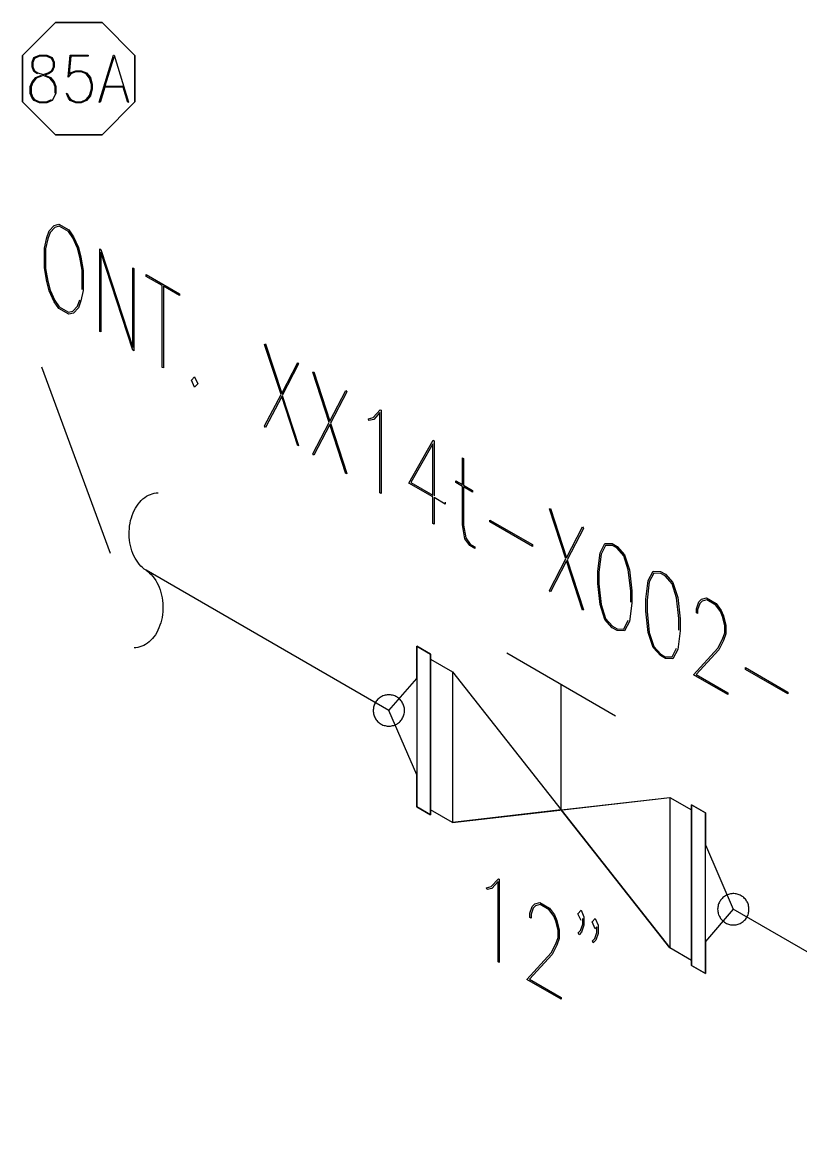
# Model space of a CAD drawing. Extents: x 0 to 17.2, y 0.1 to 11.3.
# Drawn here: x 9.439 to 10.402, y 2.341 to 3.738 of the extents above; entities that cross this region are included whole.
import ezdxf

# ---------------------------------------------------------------- set-up
doc = ezdxf.new("R2010")
doc.units = 0
for name, color, linetype in [('3', 1, 'CONTINUOUS'), ('COMP', 1, 'CONTINUOUS'), ('Continuation', 7, 'CONTINUOUS'), ('PART_PCML', 7, 'CONTINUOUS'), ('PIPE', 7, 'CONTINUOUS'), ('PIPE-ANNO', 150, 'CONTINUOUS'), ('UNAS.PIPE', 251, 'CONTINUOUS'), ('Welds', 7, 'CONTINUOUS')]:
    doc.layers.add(name, color=color, linetype=linetype)

msp = doc.modelspace()

# ---------------------------------------------------------------- linework, layer by layer
at = {"layer": '3'}
msp.add_lwpolyline([(10.2993, 2.6398), (10.2994, 2.6384), (10.2995, 2.6371), (10.2998, 2.6357), (10.3001, 2.6344), (10.3005, 2.6331), (10.301, 2.6319), (10.3016, 2.6307), (10.3023, 2.6295), (10.303, 2.6284), (10.3039, 2.6273), (10.3048, 2.6263), (10.3058, 2.6254), (10.3068, 2.6245), (10.3079, 2.6237), (10.309, 2.623), (10.3102, 2.6223), (10.3115, 2.6218), (10.3127, 2.6213), (10.314, 2.6209), (10.3154, 2.6207), (10.3167, 2.6205), (10.3181, 2.6204), (10.3194, 2.6204), (10.3208, 2.6205), (10.3221, 2.6207), (10.3234, 2.6209), (10.3247, 2.6213), (10.326, 2.6218), (10.3272, 2.6223), (10.3284, 2.623), (10.3296, 2.6237), (10.3307, 2.6245), (10.3317, 2.6254), (10.3327, 2.6263), (10.3336, 2.6273), (10.3344, 2.6284), (10.3352, 2.6295), (10.3359, 2.6307), (10.3365, 2.6319), (10.337, 2.6331), (10.3374, 2.6344), (10.3377, 2.6357), (10.3379, 2.6371), (10.3381, 2.6398), (10.3381, 2.6398), (10.3381, 2.6411), (10.3379, 2.6425), (10.3377, 2.6438), (10.3374, 2.6451), (10.337, 2.6464), (10.3365, 2.6477), (10.3359, 2.6489), (10.3352, 2.65), (10.3344, 2.6512), (10.3336, 2.6522), (10.3327, 2.6532), (10.3317, 2.6542), (10.3307, 2.6551), (10.3296, 2.6558), (10.3284, 2.6566), (10.3272, 2.6572), (10.326, 2.6578), (10.3247, 2.6582), (10.3234, 2.6586), (10.3221, 2.6589), (10.3208, 2.6591), (10.3194, 2.6592), (10.3181, 2.6592), (10.3167, 2.6591), (10.3154, 2.6589), (10.314, 2.6586), (10.3127, 2.6582), (10.3115, 2.6578), (10.3102, 2.6572), (10.309, 2.6566), (10.3079, 2.6558), (10.3068, 2.6551), (10.3058, 2.6542), (10.3048, 2.6532), (10.3039, 2.6522), (10.303, 2.6512), (10.3023, 2.65), (10.3016, 2.6489), (10.301, 2.6477), (10.3005, 2.6464), (10.3001, 2.6451), (10.2998, 2.6438), (10.2995, 2.6425), (10.2993, 2.6398)], dxfattribs=at)
at = {"layer": 'COMP'}
for points in [[(10.3187, 2.6398), (10.2843, 2.5999), (10.2843, 2.5601), (10.267, 2.5701), (10.267, 2.7692), (10.2843, 2.7592), (10.2843, 2.7194), (10.3187, 2.6398)], [(10.267, 2.7692), (10.267, 2.5701), (10.2843, 2.5601), (10.2843, 2.7592), (10.267, 2.7692)], [(10.2843, 2.7194), (10.3187, 2.6398), (10.2843, 2.5999)]]:
    msp.add_lwpolyline(points, dxfattribs=at)
at = {"layer": 'Continuation'}
for points in [[(9.5109, 3.3932), (9.5079, 3.3848), (9.5019, 3.3783), (9.4958, 3.3769), (9.4838, 3.3839), (9.4777, 3.3923), (9.4717, 3.4057), (9.4688, 3.4175), (9.4658, 3.4341), (9.4658, 3.4587), (9.4688, 3.4718), (9.4717, 3.4802), (9.4777, 3.4867), (9.4838, 3.4882), (9.4958, 3.4813), (9.5019, 3.4727), (9.5079, 3.4593), (9.5109, 3.4475), (9.5139, 3.4309), (9.5139, 3.4063), (9.5109, 3.3932)], [(9.5125, 3.4074), (9.5125, 3.4314), (9.5097, 3.4474), (9.5068, 3.4585), (9.5011, 3.4713), (9.4955, 3.4792), (9.4842, 3.4857), (9.4785, 3.4843), (9.4729, 3.4781), (9.4699, 3.4703), (9.4671, 3.4576), (9.4671, 3.4336), (9.4699, 3.4176), (9.4729, 3.4065), (9.4785, 3.3937), (9.4842, 3.3858), (9.4955, 3.3792), (9.5011, 3.3807), (9.5068, 3.3869), (9.5097, 3.3947)], [(9.5766, 3.3313), (9.5751, 3.3321), (9.5356, 3.4535), (9.5356, 3.3549), (9.5343, 3.3556), (9.5343, 3.4579), (9.5358, 3.4571), (9.5752, 3.3357), (9.5752, 3.4343), (9.5766, 3.4336), (9.5766, 3.3313)], [(9.6116, 3.311), (9.6116, 3.4122), (9.5918, 3.4236), (9.5918, 3.4258), (9.6328, 3.4022), (9.6328, 3.4), (9.613, 3.4114), (9.613, 3.3102), (9.6116, 3.311)], [(9.7794, 3.2138), (9.7595, 3.2748), (9.7396, 3.2367), (9.7384, 3.2384), (9.7587, 3.2773), (9.7384, 3.3395), (9.7396, 3.34), (9.7595, 3.2788), (9.7794, 3.317), (9.7805, 3.3152), (9.7603, 3.2762), (9.7805, 3.2141), (9.7794, 3.2138)], [(9.6516, 3.2866), (9.6478, 3.295), (9.6516, 3.2992), (9.6555, 3.2906), (9.6516, 3.2866)], [(9.8391, 3.1793), (9.8192, 3.2403), (9.7994, 3.2022), (9.7982, 3.2039), (9.8184, 3.2428), (9.7982, 3.305), (9.7994, 3.3055), (9.8192, 3.2443), (9.8391, 3.2825), (9.8402, 3.2807), (9.8201, 3.2417), (9.8402, 3.1796), (9.8391, 3.1793)], [(9.8825, 3.1546), (9.8812, 3.1554), (9.8812, 3.255), (9.8735, 3.2465), (9.8676, 3.2451), (9.8669, 3.2474), (9.8727, 3.2489), (9.8816, 3.2585), (9.8825, 3.258), (9.8825, 3.1546)], [(9.9621, 3.1439), (9.9621, 3.1417), (9.9482, 3.1497), (9.9482, 3.1167), (9.9468, 3.1175), (9.9468, 3.1505), (9.9169, 3.1677), (9.9471, 3.2207), (9.9482, 3.2201), (9.9482, 3.152)], [(9.9468, 3.1527), (9.9468, 3.2163), (9.9196, 3.1685), (9.9468, 3.1527)], [(9.9985, 3.0867), (9.9925, 3.0902), (9.9862, 3.0988), (9.9832, 3.1159), (9.9832, 3.1636), (9.9751, 3.1683), (9.9751, 3.1704), (9.9832, 3.1658), (9.9832, 3.1988), (9.9845, 3.198), (9.9845, 3.165), (9.9956, 3.1586), (9.9956, 3.1565), (9.9845, 3.1628), (9.9845, 3.1154), (9.9874, 3.0998), (9.9928, 3.0921), (9.9985, 3.0888), (9.9985, 3.0867)], [(10.132, 3.0102), (10.1121, 3.0712), (10.0923, 3.0331), (10.0911, 3.0348), (10.1113, 3.0737), (10.0911, 3.1359), (10.0923, 3.1363), (10.1121, 3.0752), (10.132, 3.1134), (10.1332, 3.1116), (10.113, 3.0726), (10.1332, 3.0105), (10.132, 3.0102)], [(10.0173, 3.1217), (10.0699, 3.0914), (10.0699, 3.0892), (10.0173, 3.1195), (10.0173, 3.1217)], [(10.1901, 2.9961), (10.184, 2.9845), (10.1749, 2.9849), (10.1689, 2.9883), (10.1598, 2.9985), (10.1537, 3.0171), (10.1508, 3.0434), (10.1508, 3.0584), (10.1537, 3.0813), (10.1598, 3.0929), (10.1689, 3.0927), (10.1749, 3.0892), (10.184, 3.0789), (10.1901, 3.0602), (10.193, 3.034), (10.193, 3.019), (10.1901, 2.9961)], [(10.1917, 3.0201), (10.1917, 3.0344), (10.1887, 3.0602), (10.1832, 3.0775), (10.1747, 3.0871), (10.1691, 3.0903), (10.1606, 3.0905), (10.155, 3.0797), (10.1521, 3.0572), (10.1521, 3.043), (10.155, 3.0172), (10.1606, 2.9999), (10.1691, 2.9903), (10.1747, 2.9871), (10.1832, 2.9869), (10.1887, 2.9977)], [(10.2498, 2.9616), (10.2437, 2.95), (10.2346, 2.9504), (10.2286, 2.9539), (10.2195, 2.964), (10.2134, 2.9826), (10.2105, 3.0089), (10.2105, 3.0239), (10.2134, 3.0468), (10.2195, 3.0584), (10.2286, 3.0582), (10.2346, 3.0547), (10.2437, 3.0444), (10.2498, 3.0258), (10.2527, 2.9995), (10.2527, 2.9845), (10.2498, 2.9616)], [(10.2514, 2.9856), (10.2514, 2.9999), (10.2485, 3.0257), (10.2429, 3.043), (10.2345, 3.0526), (10.2288, 3.0558), (10.2204, 3.056), (10.2147, 3.0452), (10.2119, 3.0228), (10.2119, 3.0085), (10.2147, 2.9827), (10.2204, 2.9654), (10.2288, 2.9558), (10.2345, 2.9526), (10.2429, 2.9524), (10.2485, 2.9632)], [(10.2732, 3.007), (10.2732, 3.0121), (10.2762, 3.0206), (10.2793, 3.0239), (10.2854, 3.0254), (10.2974, 3.0185), (10.3035, 3.0099), (10.3066, 3.0031), (10.3096, 2.9911), (10.3096, 2.9808), (10.3066, 2.9726), (10.3007, 2.9612), (10.2725, 2.9306), (10.3118, 2.9079), (10.3118, 2.9058), (10.2694, 2.9303), (10.2996, 2.9632), (10.3054, 2.9743), (10.3082, 2.9822), (10.3082, 2.9914), (10.3054, 3.0023), (10.3027, 3.0085), (10.297, 3.0164), (10.2857, 3.023), (10.2801, 3.0215), (10.2773, 3.0185), (10.2745, 3.0108), (10.2745, 3.0062), (10.2732, 3.007)], [(10.3336, 2.9392), (10.3862, 2.9088), (10.3862, 2.9066), (10.3336, 2.9369), (10.3336, 2.9392)]]:
    msp.add_lwpolyline(points, dxfattribs=at)
at = {"layer": 'PART_PCML'}
for points in [[(9.4794, 3.738), (9.4387, 3.6973), (9.4387, 3.6397), (9.4794, 3.5989), (9.5371, 3.5989), (9.5778, 3.6397), (9.5778, 3.6973), (9.5371, 3.738), (9.4794, 3.738)], [(9.4387, 3.6397), (9.4794, 3.5989), (9.5371, 3.5989), (9.5778, 3.6397), (9.5778, 3.6973), (9.5371, 3.738), (9.4794, 3.738), (9.4387, 3.6973), (9.4387, 3.6397)], [(9.4387, 3.6973), (9.4794, 3.738), (9.5371, 3.738), (9.5778, 3.6973), (9.5778, 3.6397), (9.5371, 3.5989), (9.4794, 3.5989), (9.4387, 3.6397), (9.4387, 3.6973), (9.4794, 3.738)], [(9.4573, 3.6744), (9.4527, 3.6773), (9.4504, 3.6831), (9.4504, 3.6889), (9.4527, 3.6948), (9.4596, 3.6976), (9.4686, 3.6976), (9.4755, 3.6948), (9.4778, 3.6889), (9.4778, 3.6831), (9.4755, 3.6773), (9.4709, 3.6744), (9.4662, 3.673), (9.4664, 3.6729), (9.4731, 3.6701), (9.4777, 3.6645), (9.48, 3.6587), (9.48, 3.6502), (9.4754, 3.6416), (9.4686, 3.6388), (9.4596, 3.6388), (9.4529, 3.6416), (9.4505, 3.6445), (9.4482, 3.6502), (9.4482, 3.6587), (9.4505, 3.6645), (9.455, 3.6701), (9.462, 3.673)], [(9.4641, 3.6736), (9.4705, 3.6757), (9.4747, 3.6783), (9.4768, 3.6834), (9.4768, 3.6886), (9.4747, 3.6937), (9.4684, 3.6964), (9.4598, 3.6964), (9.4535, 3.6937), (9.4514, 3.6886), (9.4514, 3.6834), (9.4535, 3.6783), (9.4577, 3.6757), (9.4641, 3.6736)], [(9.4941, 3.6506), (9.4963, 3.6452), (9.4983, 3.6426), (9.5047, 3.64), (9.5111, 3.64), (9.5175, 3.6426), (9.5217, 3.6479), (9.5239, 3.6559), (9.5239, 3.6612), (9.5217, 3.6693), (9.5175, 3.6745), (9.5111, 3.6772), (9.5047, 3.6772), (9.4983, 3.6745), (9.4952, 3.6706), (9.4976, 3.6976), (9.52, 3.6976), (9.52, 3.6964), (9.4985, 3.6964), (9.4965, 3.674), (9.4978, 3.6756), (9.5046, 3.6784), (9.5113, 3.6784), (9.518, 3.6756), (9.5226, 3.6699), (9.5249, 3.6614), (9.5249, 3.6557), (9.5226, 3.6473), (9.518, 3.6416), (9.5113, 3.6388), (9.5046, 3.6388), (9.4978, 3.6416), (9.4954, 3.6445), (9.4932, 3.65), (9.4941, 3.6506)], [(9.5697, 3.6396), (9.5689, 3.6392), (9.5631, 3.658), (9.5404, 3.658), (9.5346, 3.6392), (9.5337, 3.6396), (9.5514, 3.6976), (9.5521, 3.6976), (9.5697, 3.6396)], [(9.5517, 3.6953), (9.5407, 3.6592), (9.5627, 3.6592)], [(9.479, 3.6505), (9.479, 3.6584), (9.4768, 3.6637), (9.4726, 3.669), (9.4662, 3.6717), (9.4641, 3.6724), (9.462, 3.6717), (9.4556, 3.669), (9.4513, 3.6637), (9.4492, 3.6584), (9.4492, 3.6505), (9.4513, 3.6452), (9.4534, 3.6426), (9.4598, 3.64), (9.4684, 3.64), (9.4747, 3.6426)]]:
    msp.add_lwpolyline(points, dxfattribs=at)
at = {"layer": 'PIPE'}
msp.add_lwpolyline([(10.8367, 2.3411), (10.3187, 2.6398)], dxfattribs=at)
at = {"layer": 'PIPE-ANNO'}
for points in [[(9.5916, 3.0596), (9.5894, 3.0611), (9.5872, 3.0629), (9.5851, 3.0649), (9.5832, 3.0671), (9.5814, 3.0695), (9.5796, 3.072), (9.578, 3.0747), (9.5766, 3.0776), (9.5753, 3.0806), (9.5741, 3.0837), (9.5731, 3.0869), (9.5723, 3.0902), (9.5716, 3.0936), (9.5711, 3.097), (9.5708, 3.1005), (9.5707, 3.104), (9.5707, 3.1075), (9.5709, 3.111), (9.5712, 3.1144), (9.5718, 3.1179), (9.5725, 3.1212), (9.5734, 3.1245), (9.5744, 3.1277), (9.5756, 3.1308), (9.5769, 3.1337), (9.5784, 3.1366), (9.58, 3.1392), (9.5818, 3.1417), (9.5837, 3.144), (9.5856, 3.1462), (9.5877, 3.1481), (9.5899, 3.1498), (9.5921, 3.1514), (9.5945, 3.1526), (9.5969, 3.1537), (9.5993, 3.1545), (9.6017, 3.1551), (9.6042, 3.1554), (9.6064, 3.1555)], [(9.5916, 3.0596), (9.5938, 3.058), (9.596, 3.0562), (9.598, 3.0543), (9.6, 3.0521), (9.6018, 3.0497), (9.6035, 3.0472), (9.6051, 3.0445), (9.6066, 3.0416), (9.6079, 3.0386), (9.609, 3.0355), (9.61, 3.0323), (9.6109, 3.029), (9.6115, 3.0256), (9.612, 3.0222), (9.6124, 3.0187), (9.6125, 3.0152), (9.6125, 3.0117), (9.6123, 3.0082), (9.6119, 3.0047), (9.6114, 3.0013), (9.6107, 2.9979), (9.6098, 2.9947), (9.6088, 2.9915), (9.6076, 2.9884), (9.6062, 2.9854), (9.6048, 2.9826), (9.6031, 2.9799), (9.6014, 2.9774), (9.5995, 2.9751), (9.5975, 2.973), (9.5955, 2.9711), (9.5933, 2.9693), (9.591, 2.9678), (9.5887, 2.9665), (9.5863, 2.9655), (9.5839, 2.9647), (9.5814, 2.9641), (9.579, 2.9637), (9.5768, 2.9636)]]:
    msp.add_lwpolyline(points, dxfattribs=at)
at = {"layer": 'UNAS.PIPE'}
for points in [[(9.4621, 3.3115), (9.5472, 3.0809)], [(9.8922, 2.886), (9.5916, 3.0596)], [(9.8922, 2.886), (9.9267, 2.9258), (9.9267, 2.9657), (9.9439, 2.9557), (9.9439, 2.7566), (9.9267, 2.7666), (9.9267, 2.8064), (9.8922, 2.886)], [(9.9439, 2.7566), (9.9439, 2.9557), (9.9267, 2.9657), (9.9267, 2.7666), (9.9439, 2.7566)], [(10.267, 2.5764), (10.2401, 2.5919), (10.1055, 2.7629), (9.9709, 2.7473), (9.9439, 2.7629), (9.9439, 2.9494), (9.9709, 2.9339), (10.1055, 2.7629), (10.2401, 2.7784), (10.267, 2.7629), (10.267, 2.5764)], [(9.9439, 2.9494), (9.9439, 2.7629)], [(10.0382, 2.9572), (10.1728, 2.8795)], [(9.9709, 2.9339), (9.9709, 2.7473)], [(9.9709, 2.9339), (10.2401, 2.5919)], [(9.9267, 2.8064), (9.8922, 2.886), (9.9267, 2.9258)], [(10.1055, 2.7629), (10.1055, 2.9183)], [(9.9116, 2.886), (9.9116, 2.8874), (9.9114, 2.8887), (9.9112, 2.8901), (9.9109, 2.8914), (9.9104, 2.8927), (9.9099, 2.8939), (9.9093, 2.8951), (9.9087, 2.8963), (9.9079, 2.8974), (9.9071, 2.8985), (9.9062, 2.8995), (9.9052, 2.9004), (9.9042, 2.9013), (9.9031, 2.9021), (9.9019, 2.9028), (9.9007, 2.9035), (9.8995, 2.904), (9.8982, 2.9045), (9.8969, 2.9048), (9.8956, 2.9051), (9.8942, 2.9053), (9.8929, 2.9054), (9.8915, 2.9054), (9.8902, 2.9053), (9.8888, 2.9051), (9.8875, 2.9048), (9.8862, 2.9045), (9.8849, 2.904), (9.8837, 2.9035), (9.8825, 2.9028), (9.8814, 2.9021), (9.8803, 2.9013), (9.8792, 2.9004), (9.8783, 2.8995), (9.8774, 2.8985), (9.8765, 2.8974), (9.8758, 2.8963), (9.8751, 2.8951), (9.8745, 2.8939), (9.874, 2.8927), (9.8736, 2.8914), (9.8732, 2.8901), (9.873, 2.8887), (9.8728, 2.886), (9.8729, 2.8847), (9.873, 2.8833), (9.8732, 2.882), (9.8736, 2.8807), (9.874, 2.8794), (9.8745, 2.8781), (9.8751, 2.8769), (9.8758, 2.8757), (9.8765, 2.8746), (9.8774, 2.8735), (9.8783, 2.8725), (9.8792, 2.8716), (9.8803, 2.8707), (9.8814, 2.8699), (9.8825, 2.8692), (9.8837, 2.8686), (9.8849, 2.868), (9.8862, 2.8676), (9.8875, 2.8672), (9.8888, 2.8669), (9.8902, 2.8667), (9.8915, 2.8666), (9.8929, 2.8666), (9.8942, 2.8667), (9.8956, 2.8669), (9.8969, 2.8672), (9.8982, 2.8676), (9.8995, 2.868), (9.9007, 2.8686), (9.9019, 2.8692), (9.9031, 2.8699), (9.9042, 2.8707), (9.9052, 2.8716), (9.9062, 2.8725), (9.9071, 2.8735), (9.9079, 2.8746), (9.9087, 2.8757), (9.9093, 2.8769), (9.9099, 2.8781), (9.9104, 2.8794), (9.9109, 2.8807), (9.9112, 2.882), (9.9114, 2.8833), (9.9116, 2.886)], [(9.9116, 2.886), (9.9116, 2.8874), (9.9114, 2.8887), (9.9112, 2.8901), (9.9109, 2.8914), (9.9104, 2.8927), (9.9099, 2.8939), (9.9093, 2.8951), (9.9087, 2.8963), (9.9079, 2.8974), (9.9071, 2.8985), (9.9062, 2.8995), (9.9052, 2.9004), (9.9042, 2.9013), (9.9031, 2.9021), (9.9019, 2.9028), (9.9007, 2.9035), (9.8995, 2.904), (9.8982, 2.9045), (9.8969, 2.9048), (9.8956, 2.9051), (9.8942, 2.9053), (9.8929, 2.9054), (9.8915, 2.9054), (9.8902, 2.9053), (9.8888, 2.9051), (9.8875, 2.9048), (9.8862, 2.9045), (9.8849, 2.904), (9.8837, 2.9035), (9.8825, 2.9028), (9.8814, 2.9021), (9.8803, 2.9013), (9.8792, 2.9004), (9.8783, 2.8995), (9.8774, 2.8985), (9.8765, 2.8974), (9.8758, 2.8963), (9.8751, 2.8951), (9.8745, 2.8939), (9.874, 2.8927), (9.8736, 2.8914), (9.8732, 2.8901), (9.873, 2.8887), (9.8729, 2.8874), (9.8728, 2.886), (9.8729, 2.8847), (9.873, 2.8833), (9.8732, 2.882), (9.8736, 2.8807), (9.874, 2.8794), (9.8745, 2.8781), (9.8751, 2.8769), (9.8758, 2.8757), (9.8765, 2.8746), (9.8774, 2.8735), (9.8783, 2.8725), (9.8792, 2.8716), (9.8803, 2.8707), (9.8814, 2.8699), (9.8825, 2.8692), (9.8837, 2.8686), (9.8849, 2.868), (9.8862, 2.8676), (9.8875, 2.8672), (9.8888, 2.8669), (9.8902, 2.8667), (9.8915, 2.8666), (9.8929, 2.8666), (9.8942, 2.8667), (9.8956, 2.8669), (9.8969, 2.8672), (9.8982, 2.8676), (9.8995, 2.868), (9.9007, 2.8686), (9.9019, 2.8692), (9.9031, 2.8699), (9.9042, 2.8707), (9.9052, 2.8716), (9.9062, 2.8725), (9.9071, 2.8735), (9.9079, 2.8746), (9.9087, 2.8757), (9.9093, 2.8769), (9.9099, 2.8781), (9.9104, 2.8794), (9.9109, 2.8807), (9.9112, 2.882), (9.9114, 2.8833), (9.9116, 2.886)], [(9.9709, 2.7473), (10.2401, 2.7784)], [(10.2401, 2.7784), (10.2401, 2.5919)], [(10.267, 2.7629), (10.267, 2.5764)], [(10.0289, 2.5737), (10.0275, 2.5745), (10.0275, 2.6741), (10.0199, 2.6656), (10.0139, 2.6642), (10.0133, 2.6665), (10.019, 2.668), (10.0279, 2.6776), (10.0289, 2.6771), (10.0289, 2.5737)], [(10.0668, 2.6297), (10.0668, 2.6349), (10.0698, 2.6433), (10.0729, 2.6466), (10.079, 2.6481), (10.0911, 2.6412), (10.0971, 2.6327), (10.1002, 2.6258), (10.1032, 2.6138), (10.1032, 2.6035), (10.1002, 2.5953), (10.0943, 2.5839), (10.0662, 2.5533), (10.1055, 2.5306), (10.1055, 2.5285), (10.063, 2.553), (10.0933, 2.5859), (10.099, 2.597), (10.1019, 2.6049), (10.1019, 2.6141), (10.099, 2.625), (10.0963, 2.6312), (10.0907, 2.6392), (10.0794, 2.6457), (10.0738, 2.6442), (10.071, 2.6412), (10.0682, 2.6336), (10.0682, 2.6289), (10.0668, 2.6297)], [(10.1302, 2.6257), (10.1263, 2.6343), (10.1302, 2.6385), (10.1338, 2.6305), (10.1338, 2.62), (10.1308, 2.6116), (10.1277, 2.6083), (10.1268, 2.6106), (10.1296, 2.6137), (10.1324, 2.6213), (10.1324, 2.6282)], [(10.1499, 2.6181), (10.1477, 2.6155), (10.1439, 2.6242), (10.1477, 2.6284), (10.1513, 2.6203), (10.1513, 2.6099), (10.1483, 2.6015), (10.1453, 2.5982), (10.1443, 2.6005), (10.1471, 2.6035), (10.1499, 2.6112), (10.1499, 2.6181)]]:
    msp.add_lwpolyline(points, dxfattribs=at)
at = {"layer": 'Welds'}
msp.add_lwpolyline([(10.3381, 2.6398), (10.3381, 2.6411), (10.3379, 2.6425), (10.3377, 2.6438), (10.3374, 2.6451), (10.337, 2.6464), (10.3365, 2.6477), (10.3359, 2.6489), (10.3352, 2.65), (10.3344, 2.6512), (10.3336, 2.6522), (10.3327, 2.6532), (10.3317, 2.6542), (10.3307, 2.6551), (10.3296, 2.6558), (10.3284, 2.6566), (10.3272, 2.6572), (10.326, 2.6578), (10.3247, 2.6582), (10.3234, 2.6586), (10.3221, 2.6589), (10.3208, 2.6591), (10.3194, 2.6592), (10.3181, 2.6592), (10.3167, 2.6591), (10.3154, 2.6589), (10.314, 2.6586), (10.3127, 2.6582), (10.3115, 2.6578), (10.3102, 2.6572), (10.309, 2.6566), (10.3079, 2.6558), (10.3068, 2.6551), (10.3058, 2.6542), (10.3048, 2.6532), (10.3039, 2.6522), (10.303, 2.6512), (10.3023, 2.65), (10.3016, 2.6489), (10.301, 2.6477), (10.3005, 2.6464), (10.3001, 2.6451), (10.2998, 2.6438), (10.2995, 2.6425), (10.2994, 2.6411), (10.2993, 2.6398), (10.2994, 2.6384), (10.2995, 2.6371), (10.2998, 2.6357), (10.3001, 2.6344), (10.3005, 2.6331), (10.301, 2.6319), (10.3016, 2.6307), (10.3023, 2.6295), (10.303, 2.6284), (10.3039, 2.6273), (10.3048, 2.6263), (10.3058, 2.6254), (10.3068, 2.6245), (10.3079, 2.6237), (10.309, 2.623), (10.3102, 2.6223), (10.3115, 2.6218), (10.3127, 2.6213), (10.314, 2.6209), (10.3154, 2.6207), (10.3167, 2.6205), (10.3181, 2.6204), (10.3194, 2.6204), (10.3208, 2.6205), (10.3221, 2.6207), (10.3234, 2.6209), (10.3247, 2.6213), (10.326, 2.6218), (10.3272, 2.6223), (10.3284, 2.623), (10.3296, 2.6237), (10.3307, 2.6245), (10.3317, 2.6254), (10.3327, 2.6263), (10.3336, 2.6273), (10.3344, 2.6284), (10.3352, 2.6295), (10.3359, 2.6307), (10.3365, 2.6319), (10.337, 2.6331), (10.3374, 2.6344), (10.3377, 2.6357), (10.3379, 2.6371), (10.3381, 2.6398)], dxfattribs=at)

doc.saveas('drawing.dxf')
